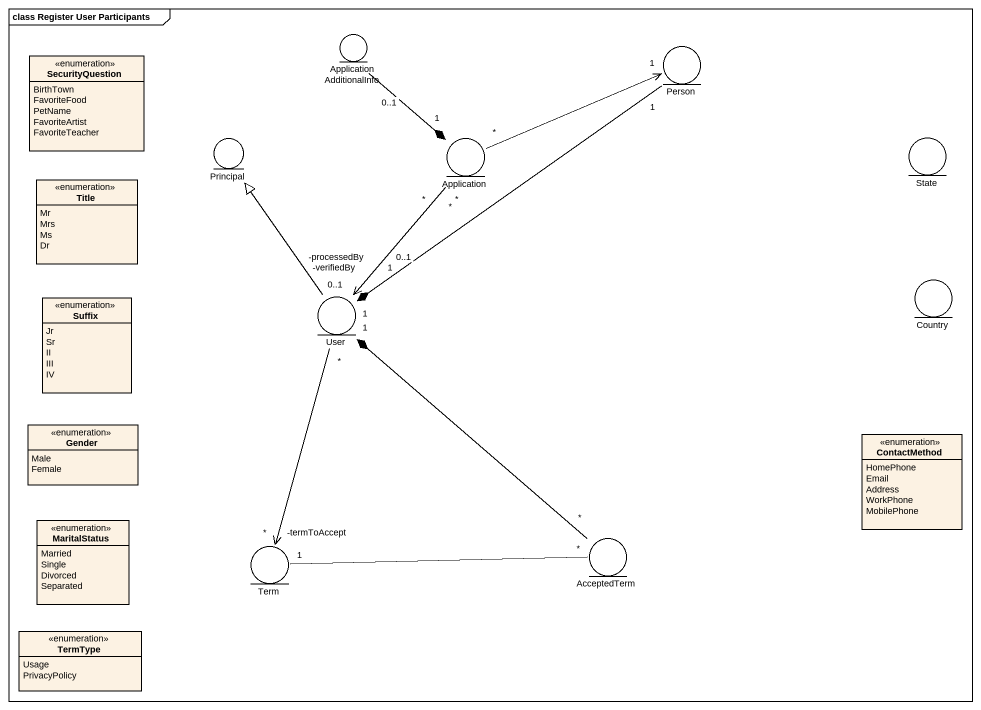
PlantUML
@startuml
mainframe class Register User Participants
allowmixing
hide circle
hide empty members
entity ApplicationAdditionalInfo
enum SecurityQuestion {
  BirthTown
  FavoriteFood
  PetName
  FavoriteArtist
  FavoriteTeacher
}
entity "Person" as Person_
entity Principal
entity Application
entity "State" as State_
enum "Title" as Title_ {
  Mr
  Mrs
  Ms
  Dr
}
enum Suffix {
  Jr
  Sr
  II
  III
  IV
}
entity User
entity Country
enum Gender {
  Male
  Female
}
enum ContactMethod {
  HomePhone
  Email
  Address
  WorkPhone
  MobilePhone
}
enum MaritalStatus {
  Married
  Single
  Divorced
  Separated
}
entity AcceptedTerm
entity Term
enum TermType {
  Usage
  PrivacyPolicy
}
ApplicationAdditionalInfo "0..1" --* "1" Application
Person_ "1" -left-* "1" User
Application "*" -right-> "1" Person_
Application "*" --> "-verifiedBy\n0..1" User
Application "*" --> "-processedBy\n0..1" User
Application "*" --> "1" User
User -up-|> Principal
User "*" --> "-termToAccept\n*" Term
AcceptedTerm "*" -up-* "1" User
AcceptedTerm "*" -left- "1" Term
@enduml
